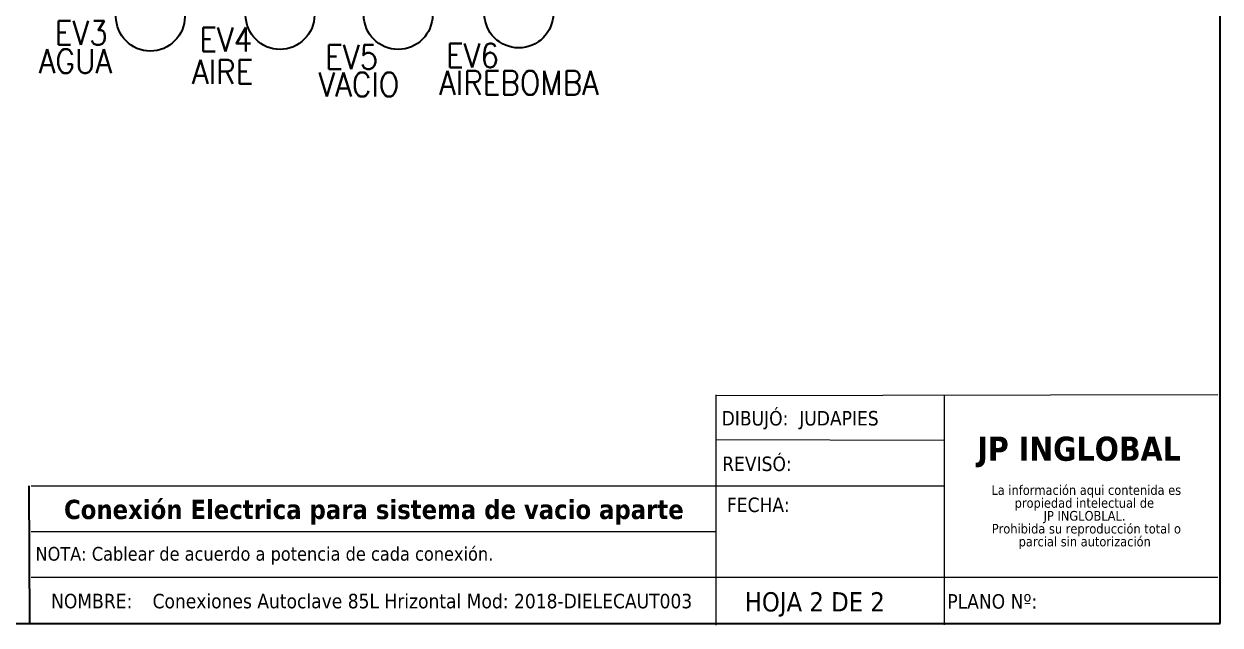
# Model space of a CAD drawing. Header units: millimetres. Extents: x 123.5 to 144.3, y 105.4 to 121.6.
# Drawn here: x 133.38 to 144.26, y 105.39 to 110.86 of the extents above; entities that cross this region are included whole.
import ezdxf
from ezdxf.enums import TextEntityAlignment as Align

# ---------------------------------------------------------------- set-up
doc = ezdxf.new("R2010")
doc.units = ezdxf.units.MM
doc.linetypes.add('CENTERX2', pattern=[20.32, 12.7, -2.54, 2.54, -2.54])
for name, color, linetype in [('CONTORNO', 179, 'Continuous'), ('DESC', 250, 'Continuous'), ('SYMS', 7, 'Continuous'), ('TAGS', 250, 'Continuous')]:
    doc.layers.add(name, color=color, linetype=linetype)
doc.styles.add('SLDTEXTSTYLE0', font='tahoma.ttf')
doc.styles.add('SLDTEXTSTYLE1', font='')
doc.styles.add('WD', font='romans.shx')
doc.styles.get('SLDTEXTSTYLE1').set_extended_font_data('Tahoma', bold=True)

# ---------------------------------------------------------------- blocks, each defined once
blk = doc.blocks.new('SW_NOTE_2')
at = {"layer": 'CONTORNO', "color": 0, "char_height": 1.0583, "attachment_point": 2, "style": 'SLDTEXTSTYLE0'}
for s, insert in [('La información aqui contenida es ', (10.29, 1.34)), ('propiedad intelectual de', (10.08, -0.07)), ('JP INGLOBLAL.', (10.1, -1.48)), ('Prohibida su reproducción total o ', (10.3, -2.89)), ('parcial sin autorización', (10.12, -4.3))]:
    blk.add_mtext(s, dxfattribs=dict(at, insert=insert))
blk = doc.blocks.new('HCR1')
blk.add_circle((0, 0), 0.1562)
at = {"style": 'WD'}
for tag, height, width, p in [('INST', 0.0625, 0.7, (0.0055, 0.4286)), ('LOC', 0.0625, 0.7, (0.0055, 0.3438)), ('TAG1', 0.1094, 0.9, (0, 0.2024))]:
    blk.add_attdef(tag, text='', height=height, dxfattribs=dict(at, width=width)).set_placement(p, align=Align.CENTER)
at = {"style": 'WD', "flags": 9}
blk.add_attdef('FAMILY', text='', height=0.01, dxfattribs=at).set_placement((-0.0053, 0.1698), align=Align.CENTER)
at = {"linetype": 'Continuous', "style": 'WD', "flags": 1}
for tag, p in [('CAT', (0, 0.1593)), ('MFG', (0, 0.1404))]:
    blk.add_attdef(tag, text='', height=0.01, dxfattribs=at).set_placement(p, align=Align.MIDDLE)
at = {"style": 'WD'}
for tag, p, height, width in [('DESC1', (1.126, 0.0601), 0.1094, 0.9), ('DESC2', (1.126, -0.0828), 0.1094, 0.9), ('DESC3', (1.126, -0.2256), 0.1094, 0.9), ('XREFNO', (1.3251, -0.3928), 0.0938, 0.8), ('XREFNC', (1.3151, -0.5165), 0.0938, 0.8)]:
    blk.add_attdef(tag, p, '', height=height, dxfattribs=dict(at, width=width))
at = {"linetype": 'Continuous', "style": 'WD', "flags": 9}
blk.add_attdef('ASSYCODE', text='', height=0.01, dxfattribs=at).set_placement((0, 0.125), align=Align.CENTER)
at = {"style": 'WD', "flags": 1}
for tag, p in [('X4TERM01', (-0.1562, 0)), ('X1TERM02', (0.1562, 0))]:
    blk.add_attdef(tag, p, '', height=0.0109, dxfattribs=at)
at = {"linetype": 'Continuous', "style": 'WD'}
blk.add_attdef('TERM01', text='', height=0.0625, dxfattribs=at).set_placement((-0.2, -0.0349), align=Align.TOP_RIGHT)
blk.add_attdef('TERM02', text='', height=0.0625, dxfattribs=at).set_placement((0.2, -0.0349), align=Align.TOP_LEFT)
at = {"style": 'WD', "width": 0.8, "flags": 8}
for tag, p in [('NO', (1.1233, -0.3928)), ('NC', (1.1207, -0.5165))]:
    blk.add_attdef(tag, p, '', height=0.0938, dxfattribs=at)

msp = doc.modelspace()

# ---------------------------------------------------------------- linework, layer by layer
at = {"color": 7, "linetype": 'Continuous'}
for p, q in [((144.256, 105.405), (144.256, 121.59)), ((123.506, 105.405), (144.256, 105.405))]:
    msp.add_line(p, q, dxfattribs=at)
at = {"color": 7, "linetype": 'Continuous', "lineweight": 0}
for p, q in [((144.236, 107.483), (139.667, 107.474)), ((139.671, 107.483), (139.671, 105.391)), ((141.746, 107.483), (141.746, 105.393)), ((141.746, 107.068), (139.672, 107.076)), ((141.746, 106.653), (133.446, 106.653)), ((139.671, 106.238), (133.446, 106.238)), ((144.236, 105.823), (133.446, 105.823))]:
    msp.add_line(p, q, dxfattribs=at)
at = {"color": 7, "linetype": 'CENTERX2', "lineweight": 0}
msp.add_line((133.443, 105.402), (144.236, 105.402), dxfattribs=at)
at = {"layer": 'DESC'}
msp.add_line((133.433, 105.412), (133.429, 106.657), dxfattribs=at)

# ---------------------------------------------------------------- block references
at = {"layer": 'CONTORNO', "color": 7, "xscale": 0.083, "yscale": 0.083, "zscale": 0.083}
msp.add_blockref('SW_NOTE_2', (142.185, 106.551), dxfattribs=at)
at = {"layer": 'SYMS'}
ref = msp.add_blockref('HCR1', (137.88, 110.951), dxfattribs=dict(at, xscale=2, yscale=2, zscale=2))
ref.add_attrib('DESC1', 'AIREBOMBA', (137.156, 110.211), dxfattribs={"layer": 'DESC', "height": 0.2188, "style": 'WD', "width": 0.9})
ref.add_attrib('TAG1', 'EV6', dxfattribs={"layer": 'TAGS', "height": 0.2188, "style": 'WD', "width": 0.9}).set_placement((137.459, 110.46), align=Align.CENTER)
ref = msp.add_blockref('HCR1', (134.53, 110.922), dxfattribs=dict(at, xscale=2, yscale=2, zscale=2))
ref.add_attrib('DESC1', 'AGUA', (133.516, 110.408), dxfattribs={"layer": 'DESC', "height": 0.2188, "style": 'WD', "width": 0.9})
ref.add_attrib('TAG1', 'EV3', dxfattribs={"layer": 'TAGS', "height": 0.2188, "style": 'WD', "width": 0.9}).set_placement((133.902, 110.665), align=Align.CENTER)
ref = msp.add_blockref('HCR1', (135.709, 110.937), dxfattribs=dict(at, xscale=2, yscale=2, zscale=2))
ref.add_attrib('DESC1', 'AIRE', (134.909, 110.31), dxfattribs={"layer": 'DESC', "height": 0.2188, "style": 'WD', "width": 0.9})
ref.add_attrib('TAG1', 'EV4', dxfattribs={"layer": 'TAGS', "height": 0.2188, "style": 'WD', "width": 0.9}).set_placement((135.216, 110.604), align=Align.CENTER)
ref = msp.add_blockref('HCR1', (136.783, 110.937), dxfattribs=dict(at, xscale=2, yscale=2, zscale=2))
ref.add_attrib('DESC1', 'VACIO', (136.059, 110.196), dxfattribs={"layer": 'DESC', "height": 0.2188, "style": 'WD', "width": 0.9})
ref.add_attrib('TAG1', 'EV5', dxfattribs={"layer": 'TAGS', "height": 0.2188, "style": 'WD', "width": 0.9}).set_placement((136.361, 110.446), align=Align.CENTER)

# ---------------------------------------------------------------- texts
at = {"color": 7, "linetype": 'Continuous', "lineweight": 0, "attachment_point": 1, "style": 'SLDTEXTSTYLE0'}
for s, insert, char_height in [('REVISÓ:', (139.729, 106.923), 0.1318), ('FECHA:', (139.772, 106.55), 0.1318), ('NOTA: Cablear de acuerdo a potencia de cada conexión.', (133.486, 106.101), 0.1245), ('\\pi-0.39529,l0.52705,t1.0541;NOMBRE:^IConexiones Autoclave 85L Hrizontal Mod: 2018-DIELECAUT003', (133.496, 105.675), 0.13176), ('HOJA 2 DE 2', (139.934, 105.69), 0.17568), ('PLANO Nº:', (141.776, 105.672), 0.1318)]:
    msp.add_mtext(s, dxfattribs=dict(at, insert=insert, char_height=char_height))
at = {"layer": 'CONTORNO', "color": 7}
for s, insert, char_height, attachment_point, style in [('DIBUJÓ:  JUDAPIES', (139.724, 107.337), 0.13176, 1, 'SLDTEXTSTYLE0'), ('    Conexión Electrica para sistema de vacio aparte', (136.418, 106.53), 0.17568, 2, 'SLDTEXTSTYLE1')]:
    msp.add_mtext(s, dxfattribs=dict(at, insert=insert, char_height=char_height, attachment_point=attachment_point, style=style))
at = {"layer": 'CONTORNO', "insert": (142.048, 107.104), "char_height": 0.2196, "attachment_point": 1, "style": 'SLDTEXTSTYLE1'}
msp.add_mtext('JP INGLOBAL', dxfattribs=at)

doc.saveas('drawing.dxf')
